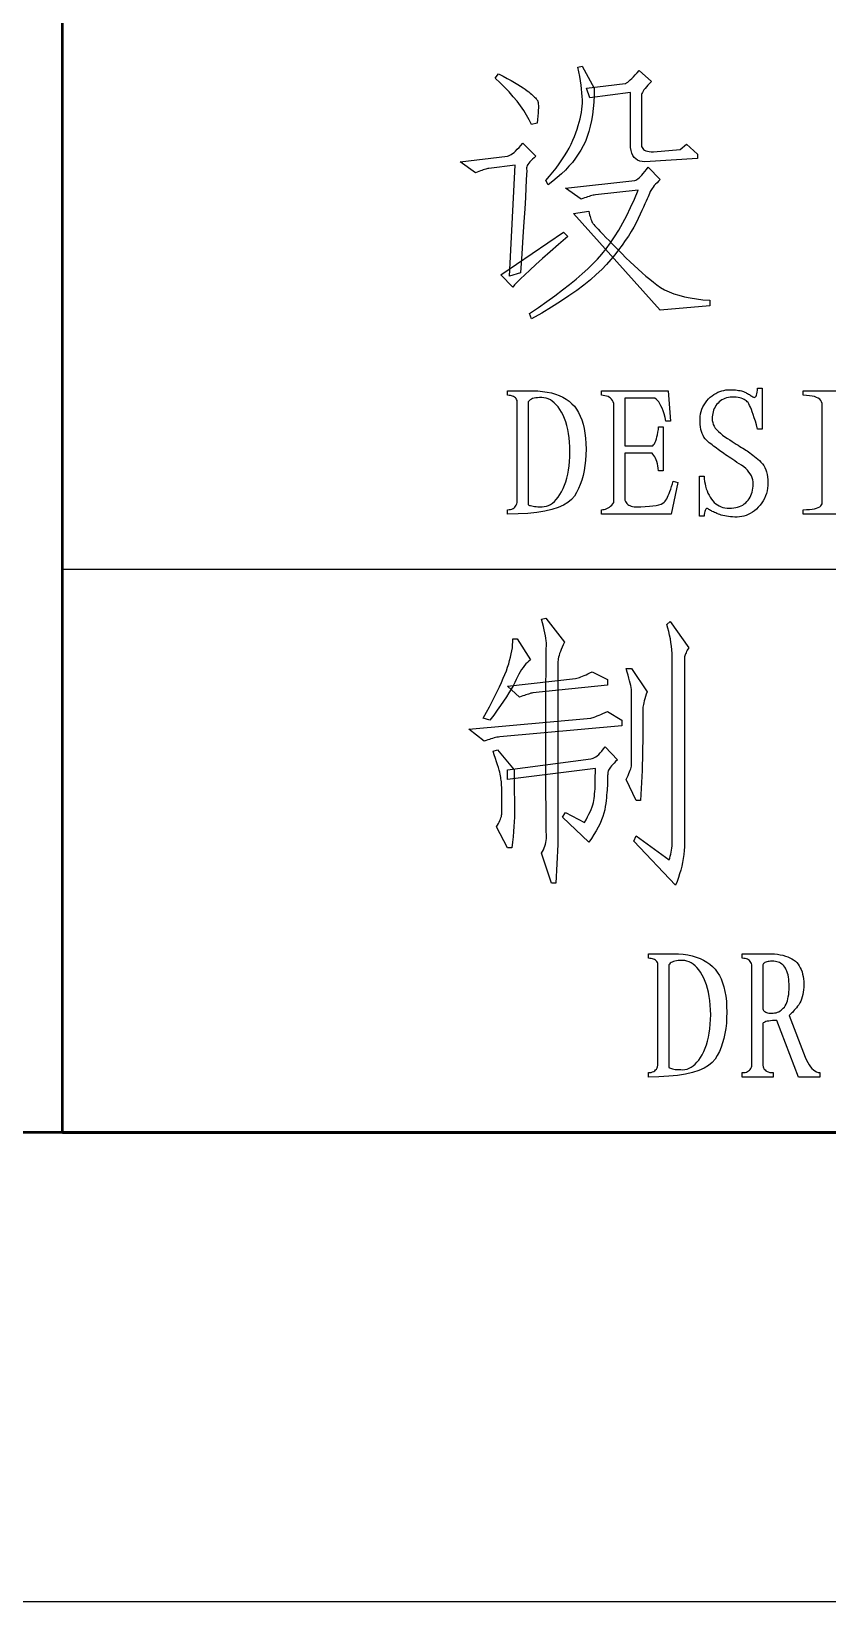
# Model space of a CAD drawing. Extents: x 0 to 420, y 0 to 297.
# Drawn here: x 234.67 to 243.15, y 0 to 16.74 of the extents above; entities that cross this region are included whole.
import ezdxf

# ---------------------------------------------------------------- set-up
doc = ezdxf.new("R2010")
doc.units = 0

msp = doc.modelspace()

# ---------------------------------------------------------------- linework, layer by layer
at = {"color": 7, "lineweight": 50}
for p, q in [((235, 5), (235, 47)), ((415, 5), (25, 5)), ((235, 5), (415, 5)), ((235, 5), (415, 5)), ((235, 5), (415, 5)), ((235, 5), (415, 5)), ((235, 5), (415, 5)), ((235, 5), (415, 5)), ((235, 5), (415, 5))]:
    msp.add_line(p, q, dxfattribs=at)
at = {"color": 7, "lineweight": 25}
for p, q in [((303, 11), (235, 11)), ((0, 0), (420, 0))]:
    msp.add_line(p, q, dxfattribs=at)
for points in [[(239.97, 16.091), (239.984, 16.078), (239.998, 16.066), (240.01, 16.055), (240.021, 16.045), (240.031, 16.035), (240.04, 16.026), (240.048, 16.018), (240.054, 16.01), (240.059, 16.003), (240.064, 15.997), (240.067, 15.989), (240.069, 15.978), (240.07, 15.963), (240.071, 15.944), (240.071, 15.922), (240.07, 15.896), (240.068, 15.867), (240.065, 15.834), (240.062, 15.797), (240.058, 15.757), (239.999, 15.745), (239.974, 15.794), (239.946, 15.843), (239.915, 15.893), (239.881, 15.942), (239.844, 15.991), (239.804, 16.04), (239.76, 16.09), (239.714, 16.139), (239.665, 16.188), (239.612, 16.237), (239.647, 16.284), (239.695, 16.259), (239.739, 16.235), (239.78, 16.213), (239.817, 16.191), (239.851, 16.171), (239.882, 16.153), (239.909, 16.135), (239.932, 16.119), (239.953, 16.104)], [(240.55, 15.517), (240.525, 15.471), (240.497, 15.427), (240.467, 15.383), (240.434, 15.34), (240.397, 15.298), (240.359, 15.257), (240.317, 15.217), (240.272, 15.177), (240.225, 15.138), (240.175, 15.101), (240.151, 15.147), (240.19, 15.192), (240.227, 15.236), (240.261, 15.279), (240.293, 15.323), (240.323, 15.366), (240.35, 15.408), (240.376, 15.45), (240.399, 15.492), (240.42, 15.534), (240.439, 15.575), (240.455, 15.616), (240.471, 15.655), (240.484, 15.694), (240.497, 15.732), (240.507, 15.768), (240.517, 15.804), (240.524, 15.839), (240.53, 15.873), (240.535, 15.906), (240.538, 15.938), (240.54, 15.971), (240.54, 16.006), (240.539, 16.042), (240.536, 16.081), (240.532, 16.122), (240.527, 16.164), (240.52, 16.209), (240.512, 16.255), (240.502, 16.304), (240.491, 16.354), (240.538, 16.366), (240.667, 16.132), (240.666, 16.056), (240.662, 15.983), (240.656, 15.914), (240.648, 15.848), (240.638, 15.785), (240.625, 15.725), (240.61, 15.668), (240.592, 15.614), (240.572, 15.564)], [(241.769, 15.429), (241.769, 15.382), (241.206, 15.347), (241.177, 15.348), (241.151, 15.354), (241.128, 15.363), (241.109, 15.377), (241.092, 15.393), (241.078, 15.414), (241.067, 15.438), (241.06, 15.467), (241.055, 15.498), (241.054, 15.534), (241.054, 16.085), (240.62, 16.026), (240.585, 16.132), (240.995, 16.179), (241.003, 16.182), (241.012, 16.188), (241.024, 16.196), (241.036, 16.207), (241.051, 16.22), (241.067, 16.235), (241.085, 16.252), (241.104, 16.272), (241.125, 16.295), (241.147, 16.319), (241.276, 16.202), (241.256, 16.182), (241.238, 16.162), (241.223, 16.145), (241.209, 16.128), (241.197, 16.113), (241.188, 16.099), (241.18, 16.086), (241.175, 16.075), (241.172, 16.064), (241.171, 16.056), (241.171, 16.043), (241.171, 16.021), (241.171, 15.99), (241.171, 15.951), (241.171, 15.902), (241.171, 15.844), (241.171, 15.777), (241.171, 15.701), (241.171, 15.616), (241.171, 15.522), (241.172, 15.509), (241.176, 15.497), (241.183, 15.487), (241.192, 15.477), (241.203, 15.47), (241.217, 15.463), (241.234, 15.458), (241.253, 15.455), (241.275, 15.453), (241.3, 15.452), (241.581, 15.476), (241.651, 15.534)], [(239.237, 15.347), (239.741, 15.405), (239.753, 15.409), (239.767, 15.415), (239.781, 15.423), (239.796, 15.433), (239.812, 15.446), (239.828, 15.461), (239.846, 15.479), (239.865, 15.499), (239.885, 15.521), (239.905, 15.546), (240.046, 15.405), (240.026, 15.389), (240.008, 15.374), (239.993, 15.359), (239.979, 15.344), (239.968, 15.33), (239.959, 15.317), (239.953, 15.305), (239.948, 15.293), (239.946, 15.281), (239.946, 15.27), (239.947, 15.25), (239.946, 15.209), (239.943, 15.149), (239.939, 15.068), (239.933, 14.967), (239.926, 14.846), (239.917, 14.706), (239.907, 14.545), (239.895, 14.364), (239.882, 14.163), (239.765, 14.128), (239.823, 15.311), (239.542, 15.276), (239.532, 15.274), (239.521, 15.271), (239.51, 15.267), (239.497, 15.263), (239.483, 15.259), (239.469, 15.254), (239.453, 15.248), (239.437, 15.243), (239.42, 15.236), (239.401, 15.229)], [(241.136, 15.042), (240.679, 14.995), (240.667, 14.992), (240.654, 14.989), (240.64, 14.986), (240.626, 14.982), (240.611, 14.977), (240.596, 14.973), (240.579, 14.967), (240.562, 14.961), (240.545, 14.955), (240.526, 14.948), (240.362, 15.065), (241.101, 15.147), (241.11, 15.151), (241.121, 15.157), (241.133, 15.165), (241.146, 15.176), (241.159, 15.188), (241.174, 15.204), (241.189, 15.221), (241.206, 15.241), (241.223, 15.263), (241.241, 15.288), (241.37, 15.159), (241.352, 15.141), (241.336, 15.123), (241.321, 15.107), (241.307, 15.092), (241.295, 15.077), (241.285, 15.063), (241.276, 15.051), (241.269, 15.039), (241.263, 15.028), (241.259, 15.018), (241.254, 15.007), (241.248, 14.992), (241.24, 14.974), (241.231, 14.952), (241.219, 14.926), (241.206, 14.897), (241.191, 14.864), (241.174, 14.827), (241.156, 14.787), (241.136, 14.743), (241.113, 14.697), (241.088, 14.65), (241.061, 14.603), (241.031, 14.555), (240.998, 14.506), (240.963, 14.456), (240.925, 14.406), (240.885, 14.355), (240.842, 14.303), (240.796, 14.251), (240.746, 14.198), (240.689, 14.143), (240.626, 14.088), (240.556, 14.032), (240.48, 13.974), (240.397, 13.916), (240.307, 13.856), (240.211, 13.795), (240.108, 13.734), (239.999, 13.671), (239.976, 13.729), (240.071, 13.794), (240.162, 13.858), (240.248, 13.919), (240.328, 13.98), (240.403, 14.038), (240.473, 14.096), (240.538, 14.151), (240.598, 14.206), (240.653, 14.258), (240.702, 14.309), (240.749, 14.362), (240.795, 14.419), (240.84, 14.481), (240.884, 14.548), (240.928, 14.619), (240.971, 14.694), (241.013, 14.774), (241.055, 14.859), (241.096, 14.948)], [(241.335, 14.034), (241.374, 14.007), (241.417, 13.983), (241.464, 13.96), (241.515, 13.94), (241.569, 13.923), (241.627, 13.908), (241.689, 13.895), (241.755, 13.884), (241.824, 13.876), (241.897, 13.87), (241.897, 13.811), (241.37, 13.765), (240.444, 14.796), (240.608, 14.819), (240.613, 14.799), (240.618, 14.78), (240.622, 14.763), (240.627, 14.747), (240.632, 14.733), (240.637, 14.72), (240.641, 14.709), (240.646, 14.699), (240.651, 14.691), (240.655, 14.684), (240.662, 14.677), (240.673, 14.664), (240.688, 14.648), (240.708, 14.627), (240.731, 14.602), (240.759, 14.573), (240.791, 14.54), (240.828, 14.503), (240.868, 14.461), (240.913, 14.415), (240.96, 14.368), (241.005, 14.323), (241.05, 14.28), (241.093, 14.239), (241.136, 14.2), (241.177, 14.163), (241.218, 14.127), (241.258, 14.094), (241.297, 14.063)], [(240.339, 14.597), (240.386, 14.55), (240.287, 14.464), (240.197, 14.386), (240.116, 14.314), (240.045, 14.25), (239.981, 14.192), (239.927, 14.142), (239.882, 14.099), (239.846, 14.062), (239.818, 14.033), (239.8, 14.011), (239.671, 14.14)], [(239.744, 11.638), (239.76, 11.639), (239.775, 11.641), (239.789, 11.645), (239.801, 11.651), (239.812, 11.658), (239.821, 11.666), (239.829, 11.676), (239.836, 11.688), (239.841, 11.701), (239.845, 11.716), (239.845, 12.802), (239.84, 12.813), (239.834, 12.822), (239.826, 12.83), (239.818, 12.837), (239.808, 12.843), (239.797, 12.848), (239.786, 12.852), (239.773, 12.855), (239.759, 12.856), (239.744, 12.857), (239.744, 12.904), (240.064, 12.904), (240.116, 12.899), (240.165, 12.892), (240.211, 12.882), (240.254, 12.87), (240.294, 12.855), (240.332, 12.837), (240.367, 12.817), (240.399, 12.794), (240.428, 12.768), (240.455, 12.74), (240.478, 12.708), (240.5, 12.674), (240.518, 12.636), (240.535, 12.595), (240.548, 12.551), (240.56, 12.504), (240.568, 12.453), (240.575, 12.4), (240.578, 12.343), (240.58, 12.283), (240.578, 12.222), (240.575, 12.164), (240.568, 12.108), (240.56, 12.054), (240.548, 12.003), (240.535, 11.954), (240.518, 11.908), (240.5, 11.864), (240.478, 11.822), (240.455, 11.783), (240.425, 11.746), (240.386, 11.714), (240.338, 11.685), (240.281, 11.66), (240.214, 11.639), (240.139, 11.622), (240.054, 11.608), (239.96, 11.599), (239.856, 11.593), (239.744, 11.591)], [(241.431, 12.583), (241.421, 12.622), (241.411, 12.658), (241.401, 12.69), (241.39, 12.72), (241.378, 12.745), (241.366, 12.768), (241.354, 12.787), (241.341, 12.803), (241.328, 12.816), (241.314, 12.826), (240.994, 12.826), (240.994, 12.318), (241.032, 12.318), (241.068, 12.318), (241.102, 12.318), (241.135, 12.318), (241.165, 12.318), (241.194, 12.318), (241.221, 12.318), (241.246, 12.318), (241.269, 12.318), (241.29, 12.318), (241.3, 12.328), (241.308, 12.341), (241.316, 12.356), (241.323, 12.373), (241.33, 12.392), (241.335, 12.413), (241.341, 12.437), (241.345, 12.463), (241.35, 12.491), (241.353, 12.521), (241.4, 12.521), (241.4, 12.052), (241.353, 12.052), (241.349, 12.079), (241.345, 12.105), (241.34, 12.128), (241.334, 12.15), (241.328, 12.169), (241.32, 12.187), (241.312, 12.203), (241.303, 12.217), (241.293, 12.229), (241.283, 12.24), (241.246, 12.24), (241.211, 12.24), (241.178, 12.24), (241.146, 12.24), (241.117, 12.24), (241.089, 12.24), (241.062, 12.24), (241.038, 12.24), (241.015, 12.24), (240.994, 12.24), (240.994, 11.74), (240.999, 11.726), (241.006, 11.714), (241.014, 11.704), (241.024, 11.695), (241.035, 11.687), (241.047, 11.681), (241.061, 11.676), (241.076, 11.672), (241.093, 11.67), (241.111, 11.669), (241.163, 11.67), (241.211, 11.672), (241.254, 11.675), (241.292, 11.679), (241.326, 11.684), (241.355, 11.69), (241.379, 11.698), (241.398, 11.707), (241.413, 11.717), (241.423, 11.728), (241.431, 11.741), (241.439, 11.755), (241.447, 11.772), (241.456, 11.79), (241.464, 11.811), (241.473, 11.833), (241.482, 11.858), (241.491, 11.884), (241.5, 11.912), (241.509, 11.943), (241.556, 11.927), (241.486, 11.591), (240.744, 11.591), (240.744, 11.638), (240.759, 11.639), (240.774, 11.641), (240.788, 11.645), (240.802, 11.651), (240.816, 11.658), (240.829, 11.666), (240.841, 11.676), (240.854, 11.688), (240.865, 11.701), (240.876, 11.716), (240.876, 12.771), (240.869, 12.787), (240.861, 12.802), (240.851, 12.815), (240.84, 12.826), (240.828, 12.835), (240.814, 12.843), (240.798, 12.849), (240.781, 12.853), (240.763, 12.856), (240.744, 12.857), (240.744, 12.904), (241.455, 12.904), (241.478, 12.583)], [(242.415, 11.665), (242.395, 11.645), (242.374, 11.627), (242.352, 11.612), (242.33, 11.598), (242.308, 11.586), (242.285, 11.577), (242.262, 11.569), (242.238, 11.564), (242.214, 11.561), (242.189, 11.56), (242.164, 11.56), (242.141, 11.561), (242.118, 11.563), (242.097, 11.565), (242.077, 11.568), (242.057, 11.571), (242.039, 11.575), (242.021, 11.58), (242.005, 11.585), (241.99, 11.591), (241.975, 11.597), (241.962, 11.603), (241.949, 11.609), (241.937, 11.615), (241.925, 11.62), (241.915, 11.626), (241.905, 11.631), (241.896, 11.636), (241.888, 11.641), (241.88, 11.646), (241.874, 11.649), (241.867, 11.65), (241.862, 11.649), (241.857, 11.645), (241.852, 11.638), (241.848, 11.629), (241.844, 11.617), (241.842, 11.603), (241.839, 11.587), (241.837, 11.568), (241.79, 11.568), (241.79, 11.997), (241.837, 11.997), (241.84, 11.968), (241.843, 11.94), (241.848, 11.913), (241.854, 11.887), (241.861, 11.862), (241.869, 11.838), (241.879, 11.815), (241.89, 11.792), (241.902, 11.771), (241.915, 11.751), (241.93, 11.733), (241.946, 11.716), (241.962, 11.702), (241.98, 11.689), (241.998, 11.678), (242.018, 11.669), (242.039, 11.662), (242.06, 11.658), (242.083, 11.655), (242.107, 11.654), (242.131, 11.654), (242.153, 11.657), (242.175, 11.66), (242.195, 11.665), (242.214, 11.671), (242.232, 11.679), (242.25, 11.688), (242.266, 11.699), (242.281, 11.711), (242.294, 11.724), (242.307, 11.739), (242.318, 11.754), (242.328, 11.77), (242.337, 11.788), (242.344, 11.806), (242.35, 11.825), (242.355, 11.845), (242.358, 11.867), (242.36, 11.889), (242.361, 11.912), (242.36, 11.935), (242.356, 11.957), (242.35, 11.979), (242.341, 12), (242.33, 12.02), (242.316, 12.039), (242.3, 12.058), (242.281, 12.077), (242.26, 12.094), (242.236, 12.111), (242.211, 12.127), (242.188, 12.142), (242.165, 12.157), (242.143, 12.172), (242.122, 12.186), (242.103, 12.199), (242.084, 12.212), (242.066, 12.224), (242.049, 12.236), (242.033, 12.247), (242.017, 12.258), (242.001, 12.27), (241.986, 12.281), (241.97, 12.292), (241.955, 12.304), (241.939, 12.316), (241.923, 12.328), (241.908, 12.34), (241.892, 12.352), (241.876, 12.365), (241.862, 12.378), (241.848, 12.393), (241.836, 12.41), (241.826, 12.428), (241.817, 12.449), (241.809, 12.471), (241.803, 12.494), (241.799, 12.52), (241.796, 12.547), (241.794, 12.576), (241.795, 12.605), (241.797, 12.633), (241.801, 12.66), (241.807, 12.686), (241.815, 12.71), (241.825, 12.734), (241.837, 12.757), (241.851, 12.778), (241.866, 12.798), (241.884, 12.818), (241.903, 12.836), (241.922, 12.852), (241.942, 12.866), (241.962, 12.878), (241.983, 12.889), (242.004, 12.898), (242.025, 12.905), (242.047, 12.91), (242.069, 12.914), (242.091, 12.915), (242.113, 12.916), (242.134, 12.916), (242.154, 12.915), (242.172, 12.914), (242.19, 12.912), (242.206, 12.91), (242.221, 12.907), (242.235, 12.904), (242.248, 12.9), (242.259, 12.896), (242.27, 12.891), (242.281, 12.886), (242.291, 12.881), (242.301, 12.876), (242.311, 12.87), (242.321, 12.865), (242.33, 12.859), (242.339, 12.853), (242.348, 12.847), (242.357, 12.841), (242.365, 12.837), (242.373, 12.835), (242.379, 12.837), (242.386, 12.841), (242.391, 12.849), (242.396, 12.86), (242.4, 12.874), (242.403, 12.891), (242.406, 12.912), (242.408, 12.935), (242.455, 12.935), (242.455, 12.497), (242.408, 12.497), (242.395, 12.541), (242.384, 12.581), (242.372, 12.618), (242.361, 12.651), (242.351, 12.681), (242.341, 12.707), (242.332, 12.73), (242.323, 12.75), (242.314, 12.766), (242.306, 12.779), (242.298, 12.789), (242.288, 12.799), (242.276, 12.807), (242.264, 12.814), (242.249, 12.821), (242.234, 12.826), (242.217, 12.83), (242.199, 12.834), (242.179, 12.836), (242.158, 12.837), (242.136, 12.837), (242.116, 12.836), (242.096, 12.833), (242.078, 12.829), (242.06, 12.824), (242.043, 12.817), (242.027, 12.808), (242.013, 12.799), (241.999, 12.787), (241.986, 12.775), (241.974, 12.761), (241.963, 12.747), (241.954, 12.732), (241.946, 12.716), (241.939, 12.7), (241.933, 12.682), (241.929, 12.665), (241.926, 12.646), (241.924, 12.627), (241.923, 12.607), (241.925, 12.587), (241.929, 12.567), (241.936, 12.547), (241.945, 12.527), (241.957, 12.508), (241.972, 12.489), (241.99, 12.47), (242.011, 12.452), (242.034, 12.433), (242.06, 12.415), (242.087, 12.398), (242.112, 12.381), (242.136, 12.366), (242.159, 12.351), (242.18, 12.337), (242.2, 12.324), (242.219, 12.313), (242.236, 12.302), (242.252, 12.292), (242.267, 12.283), (242.281, 12.274), (242.296, 12.264), (242.311, 12.254), (242.326, 12.243), (242.342, 12.231), (242.358, 12.218), (242.375, 12.205), (242.392, 12.191), (242.409, 12.177), (242.427, 12.162), (242.444, 12.145), (242.46, 12.127), (242.473, 12.108), (242.485, 12.087), (242.495, 12.064), (242.503, 12.04), (242.509, 12.014), (242.513, 11.987), (242.516, 11.958), (242.517, 11.927), (242.516, 11.896), (242.513, 11.867), (242.508, 11.838), (242.501, 11.81), (242.492, 11.784), (242.48, 11.758), (242.467, 11.733), (242.452, 11.71), (242.435, 11.687)], [(239.962, 11.693), (239.969, 11.688), (239.978, 11.684), (239.989, 11.681), (240.001, 11.678), (240.015, 11.675), (240.031, 11.673), (240.048, 11.671), (240.067, 11.67), (240.088, 11.67), (240.111, 11.669), (240.134, 11.671), (240.157, 11.676), (240.179, 11.684), (240.2, 11.695), (240.221, 11.709), (240.242, 11.727), (240.261, 11.748), (240.281, 11.772), (240.3, 11.799), (240.318, 11.829), (240.335, 11.863), (240.35, 11.898), (240.364, 11.935), (240.375, 11.974), (240.385, 12.016), (240.393, 12.06), (240.4, 12.105), (240.404, 12.153), (240.407, 12.203), (240.408, 12.255), (240.407, 12.307), (240.404, 12.357), (240.4, 12.405), (240.393, 12.45), (240.385, 12.494), (240.375, 12.535), (240.364, 12.574), (240.35, 12.61), (240.335, 12.645), (240.318, 12.677), (240.3, 12.707), (240.281, 12.733), (240.261, 12.757), (240.241, 12.777), (240.22, 12.794), (240.199, 12.808), (240.177, 12.819), (240.154, 12.827), (240.131, 12.832), (240.107, 12.833), (240.084, 12.833), (240.062, 12.832), (240.043, 12.829), (240.026, 12.826), (240.01, 12.822), (239.997, 12.817), (239.985, 12.81), (239.976, 12.803), (239.968, 12.795), (239.962, 12.787)], [(240.157, 8.175), (240.156, 8.204), (240.155, 8.249), (240.154, 8.311), (240.154, 8.388), (240.153, 8.482), (240.152, 8.592), (240.152, 8.719), (240.152, 8.861), (240.151, 9.02), (240.151, 9.194), (240.151, 9.369), (240.152, 9.526), (240.152, 9.667), (240.152, 9.791), (240.153, 9.899), (240.154, 9.989), (240.154, 10.063), (240.155, 10.121), (240.156, 10.161), (240.157, 10.184), (240.158, 10.201), (240.157, 10.22), (240.155, 10.242), (240.152, 10.267), (240.147, 10.294), (240.141, 10.324), (240.134, 10.357), (240.125, 10.393), (240.116, 10.431), (240.105, 10.472), (240.151, 10.483), (240.351, 10.226), (240.337, 10.198), (240.325, 10.172), (240.315, 10.148), (240.306, 10.125), (240.298, 10.104), (240.292, 10.084), (240.287, 10.066), (240.283, 10.049), (240.281, 10.034), (240.28, 10.02), (240.28, 9.989), (240.28, 9.922), (240.28, 9.818), (240.28, 9.677), (240.28, 9.5), (240.28, 9.287), (240.28, 9.037), (240.28, 8.751), (240.28, 8.428), (240.28, 8.069), (240.257, 7.659), (240.21, 7.659), (240.105, 7.976), (240.116, 7.994), (240.125, 8.013), (240.134, 8.033), (240.141, 8.052), (240.147, 8.072), (240.152, 8.092), (240.155, 8.112), (240.157, 8.133), (240.158, 8.154)], [(241.628, 8.046), (241.625, 8.004), (241.62, 7.962), (241.615, 7.92), (241.607, 7.879), (241.599, 7.838), (241.589, 7.797), (241.577, 7.756), (241.564, 7.716), (241.55, 7.676), (241.534, 7.636), (241.089, 8.104), (241.112, 8.163), (241.464, 7.905), (241.471, 7.924), (241.477, 7.944), (241.482, 7.965), (241.486, 7.986), (241.49, 8.008), (241.493, 8.03), (241.496, 8.054), (241.498, 8.078), (241.499, 8.102), (241.499, 8.128), (241.499, 10.026), (241.498, 10.066), (241.497, 10.106), (241.494, 10.145), (241.49, 10.184), (241.484, 10.223), (241.478, 10.261), (241.47, 10.299), (241.462, 10.338), (241.452, 10.375), (241.44, 10.413), (241.476, 10.448), (241.675, 10.167), (241.666, 10.153), (241.658, 10.14), (241.651, 10.127), (241.645, 10.114), (241.64, 10.102), (241.635, 10.091), (241.632, 10.08), (241.63, 10.069), (241.628, 10.059), (241.628, 10.05), (241.628, 10.021), (241.628, 9.955), (241.628, 9.85), (241.628, 9.707), (241.628, 9.525), (241.628, 9.306), (241.628, 9.048), (241.628, 8.752), (241.628, 8.418)], [(239.554, 9.393), (239.483, 9.417), (239.518, 9.479), (239.55, 9.538), (239.579, 9.595), (239.607, 9.649), (239.633, 9.701), (239.656, 9.75), (239.678, 9.797), (239.697, 9.841), (239.714, 9.882), (239.73, 9.921), (239.743, 9.958), (239.755, 9.994), (239.765, 10.03), (239.775, 10.065), (239.782, 10.1), (239.789, 10.133), (239.794, 10.166), (239.797, 10.198), (239.799, 10.23), (239.8, 10.261), (239.847, 10.261), (239.987, 10.038), (239.971, 10.025), (239.955, 10.011), (239.939, 9.994), (239.924, 9.976), (239.908, 9.956), (239.893, 9.934), (239.878, 9.91), (239.864, 9.884), (239.849, 9.857), (239.835, 9.827), (239.82, 9.795), (239.801, 9.761), (239.78, 9.724), (239.756, 9.685), (239.73, 9.642), (239.7, 9.598), (239.668, 9.551), (239.632, 9.501), (239.595, 9.448)], [(240.808, 9.768), (240.011, 9.686), (240.001, 9.684), (239.99, 9.681), (239.978, 9.677), (239.966, 9.673), (239.952, 9.669), (239.938, 9.664), (239.922, 9.659), (239.906, 9.653), (239.888, 9.646), (239.87, 9.64), (239.741, 9.757), (240.468, 9.839), (240.48, 9.842), (240.494, 9.845), (240.508, 9.85), (240.524, 9.856), (240.541, 9.862), (240.559, 9.87), (240.579, 9.878), (240.599, 9.888), (240.621, 9.898), (240.644, 9.909), (240.808, 9.827)], [(241.23, 9.698), (241.221, 9.671), (241.213, 9.646), (241.206, 9.622), (241.2, 9.601), (241.194, 9.581), (241.19, 9.563), (241.187, 9.547), (241.185, 9.533), (241.183, 9.521), (241.183, 9.511), (241.183, 9.499), (241.183, 9.482), (241.183, 9.46), (241.183, 9.433), (241.183, 9.401), (241.183, 9.364), (241.183, 9.322), (241.183, 9.274), (241.183, 9.222), (241.183, 9.165), (241.182, 9.105), (241.182, 9.044), (241.181, 8.983), (241.179, 8.921), (241.177, 8.859), (241.174, 8.796), (241.171, 8.732), (241.168, 8.668), (241.164, 8.603), (241.159, 8.538), (241.112, 8.538), (241.007, 8.761), (241.018, 8.783), (241.028, 8.805), (241.037, 8.825), (241.044, 8.843), (241.051, 8.86), (241.056, 8.876), (241.06, 8.89), (241.063, 8.903), (241.065, 8.915), (241.065, 8.925), (241.065, 8.937), (241.065, 8.955), (241.065, 8.978), (241.065, 9.007), (241.065, 9.042), (241.065, 9.082), (241.065, 9.128), (241.065, 9.18), (241.065, 9.237), (241.065, 9.3), (241.065, 9.363), (241.065, 9.42), (241.065, 9.473), (241.065, 9.52), (241.065, 9.562), (241.065, 9.599), (241.065, 9.63), (241.065, 9.656), (241.065, 9.677), (241.065, 9.692), (241.065, 9.706), (241.063, 9.723), (241.06, 9.742), (241.056, 9.764), (241.051, 9.788), (241.044, 9.814), (241.037, 9.843), (241.028, 9.874), (241.018, 9.908), (241.007, 9.944), (241.065, 9.944)], [(240.96, 9.393), (240.96, 9.335), (239.659, 9.218), (239.645, 9.215), (239.63, 9.212), (239.615, 9.209), (239.599, 9.205), (239.583, 9.2), (239.566, 9.195), (239.549, 9.19), (239.532, 9.184), (239.514, 9.178), (239.495, 9.171), (239.331, 9.3), (240.632, 9.417), (240.642, 9.42), (240.654, 9.423), (240.667, 9.428), (240.682, 9.434), (240.699, 9.44), (240.718, 9.448), (240.738, 9.456), (240.759, 9.466), (240.783, 9.476), (240.808, 9.487)], [(239.624, 8.257), (239.635, 8.275), (239.645, 8.293), (239.654, 8.309), (239.662, 8.325), (239.668, 8.34), (239.673, 8.354), (239.677, 8.368), (239.68, 8.381), (239.682, 8.392), (239.683, 8.403), (239.683, 8.415), (239.683, 8.427), (239.683, 8.442), (239.683, 8.458), (239.683, 8.475), (239.683, 8.494), (239.683, 8.514), (239.683, 8.536), (239.683, 8.56), (239.683, 8.585), (239.683, 8.61), (239.682, 8.634), (239.682, 8.657), (239.681, 8.679), (239.68, 8.699), (239.678, 8.718), (239.677, 8.737), (239.675, 8.754), (239.673, 8.769), (239.671, 8.784), (239.668, 8.8), (239.664, 8.818), (239.659, 8.839), (239.652, 8.863), (239.645, 8.89), (239.636, 8.919), (239.626, 8.951), (239.615, 8.987), (239.602, 9.025), (239.589, 9.065), (239.636, 9.077), (239.812, 8.866), (239.812, 8.837), (239.812, 8.808), (239.812, 8.777), (239.812, 8.745), (239.813, 8.712), (239.814, 8.678), (239.814, 8.643), (239.815, 8.607), (239.816, 8.57), (239.817, 8.532), (239.818, 8.492), (239.818, 8.45), (239.817, 8.406), (239.816, 8.36), (239.813, 8.311), (239.81, 8.26), (239.806, 8.207), (239.801, 8.152), (239.795, 8.094), (239.788, 8.034), (239.741, 8.034)], [(240.784, 8.474), (240.778, 8.439), (240.77, 8.404), (240.759, 8.368), (240.745, 8.331), (240.729, 8.293), (240.71, 8.255), (240.688, 8.216), (240.664, 8.175), (240.638, 8.134), (240.608, 8.093), (240.327, 8.362), (240.362, 8.409), (240.562, 8.304), (240.579, 8.334), (240.596, 8.363), (240.61, 8.391), (240.623, 8.418), (240.635, 8.444), (240.645, 8.47), (240.653, 8.494), (240.659, 8.517), (240.664, 8.54), (240.667, 8.561), (240.669, 8.584), (240.671, 8.608), (240.673, 8.634), (240.675, 8.663), (240.676, 8.693), (240.677, 8.726), (240.678, 8.761), (240.678, 8.798), (240.679, 8.837), (240.679, 8.878), (239.741, 8.761), (239.741, 8.866), (240.632, 8.983), (240.644, 8.985), (240.657, 8.988), (240.67, 8.995), (240.684, 9.004), (240.699, 9.016), (240.715, 9.03), (240.731, 9.046), (240.748, 9.066), (240.766, 9.088), (240.784, 9.112), (240.913, 8.972), (240.895, 8.953), (240.879, 8.937), (240.865, 8.921), (240.852, 8.907), (240.841, 8.894), (240.832, 8.882), (240.825, 8.872), (240.819, 8.863), (240.816, 8.855), (240.814, 8.849), (240.812, 8.842), (240.811, 8.834), (240.811, 8.826), (240.81, 8.816), (240.809, 8.805), (240.809, 8.792), (240.808, 8.779), (240.808, 8.764), (240.808, 8.748), (240.808, 8.731), (240.807, 8.713), (240.807, 8.693), (240.806, 8.671), (240.804, 8.648), (240.802, 8.623), (240.799, 8.596), (240.796, 8.568), (240.793, 8.538), (240.789, 8.507)], [(241.244, 5.638), (241.26, 5.639), (241.275, 5.641), (241.289, 5.645), (241.301, 5.651), (241.312, 5.658), (241.321, 5.666), (241.329, 5.676), (241.336, 5.688), (241.341, 5.701), (241.345, 5.716), (241.345, 6.802), (241.34, 6.813), (241.334, 6.822), (241.326, 6.83), (241.318, 6.837), (241.308, 6.843), (241.297, 6.848), (241.286, 6.852), (241.273, 6.855), (241.259, 6.856), (241.244, 6.857), (241.244, 6.904), (241.564, 6.904), (241.616, 6.899), (241.665, 6.892), (241.711, 6.882), (241.754, 6.87), (241.794, 6.855), (241.832, 6.837), (241.867, 6.817), (241.899, 6.794), (241.928, 6.768), (241.955, 6.74), (241.978, 6.708), (242, 6.674), (242.018, 6.636), (242.035, 6.595), (242.048, 6.551), (242.06, 6.504), (242.068, 6.453), (242.075, 6.4), (242.078, 6.343), (242.08, 6.283), (242.078, 6.222), (242.075, 6.164), (242.068, 6.108), (242.06, 6.054), (242.048, 6.003), (242.035, 5.954), (242.018, 5.908), (242, 5.864), (241.978, 5.822), (241.955, 5.783), (241.925, 5.746), (241.886, 5.714), (241.838, 5.685), (241.781, 5.66), (241.714, 5.639), (241.639, 5.622), (241.554, 5.608), (241.46, 5.599), (241.356, 5.593), (241.244, 5.591)], [(242.462, 6.162), (242.462, 5.716), (242.466, 5.701), (242.472, 5.688), (242.479, 5.676), (242.487, 5.666), (242.497, 5.658), (242.509, 5.651), (242.522, 5.645), (242.537, 5.641), (242.554, 5.639), (242.572, 5.638), (242.572, 5.591), (242.244, 5.591), (242.244, 5.638), (242.26, 5.639), (242.275, 5.641), (242.289, 5.644), (242.301, 5.649), (242.312, 5.656), (242.321, 5.663), (242.329, 5.673), (242.336, 5.683), (242.341, 5.695), (242.345, 5.708), (242.345, 6.787), (242.341, 6.8), (242.336, 6.812), (242.329, 6.822), (242.321, 6.832), (242.312, 6.839), (242.301, 6.846), (242.289, 6.85), (242.275, 6.854), (242.26, 6.856), (242.244, 6.857), (242.244, 6.904), (242.587, 6.904), (242.619, 6.9), (242.649, 6.895), (242.678, 6.889), (242.704, 6.881), (242.729, 6.872), (242.752, 6.862), (242.773, 6.851), (242.792, 6.839), (242.81, 6.825), (242.826, 6.81), (242.84, 6.794), (242.852, 6.776), (242.863, 6.756), (242.873, 6.736), (242.881, 6.713), (242.888, 6.689), (242.893, 6.664), (242.897, 6.637), (242.899, 6.609), (242.9, 6.579), (242.899, 6.55), (242.897, 6.521), (242.894, 6.494), (242.889, 6.469), (242.883, 6.445), (242.876, 6.422), (242.867, 6.401), (242.857, 6.381), (242.846, 6.362), (242.833, 6.345), (242.821, 6.329), (242.809, 6.315), (242.797, 6.302), (242.787, 6.29), (242.778, 6.28), (242.769, 6.271), (242.762, 6.263), (242.755, 6.256), (242.749, 6.251), (242.744, 6.247), (242.915, 5.802), (242.928, 5.772), (242.942, 5.746), (242.956, 5.722), (242.97, 5.701), (242.986, 5.683), (243.002, 5.668), (243.018, 5.656), (243.035, 5.647), (243.053, 5.641), (243.072, 5.638), (243.072, 5.591), (242.845, 5.591), (242.611, 6.193), (242.587, 6.192), (242.565, 6.192), (242.545, 6.19), (242.527, 6.188), (242.511, 6.185), (242.497, 6.182), (242.486, 6.177), (242.476, 6.173), (242.468, 6.167)], [(241.462, 5.693), (241.469, 5.688), (241.478, 5.684), (241.489, 5.681), (241.501, 5.678), (241.515, 5.675), (241.531, 5.673), (241.548, 5.671), (241.567, 5.67), (241.588, 5.67), (241.611, 5.669), (241.634, 5.671), (241.657, 5.676), (241.679, 5.684), (241.7, 5.695), (241.721, 5.709), (241.742, 5.727), (241.761, 5.748), (241.781, 5.772), (241.8, 5.799), (241.818, 5.829), (241.835, 5.863), (241.85, 5.898), (241.864, 5.935), (241.875, 5.974), (241.885, 6.016), (241.893, 6.06), (241.9, 6.105), (241.904, 6.153), (241.907, 6.203), (241.908, 6.255), (241.907, 6.307), (241.904, 6.357), (241.9, 6.405), (241.893, 6.45), (241.885, 6.494), (241.875, 6.535), (241.864, 6.574), (241.85, 6.61), (241.835, 6.645), (241.818, 6.677), (241.8, 6.707), (241.781, 6.733), (241.761, 6.757), (241.741, 6.777), (241.72, 6.794), (241.699, 6.808), (241.677, 6.819), (241.654, 6.827), (241.631, 6.832), (241.607, 6.833), (241.584, 6.833), (241.562, 6.832), (241.543, 6.829), (241.526, 6.826), (241.51, 6.822), (241.497, 6.817), (241.485, 6.81), (241.476, 6.803), (241.468, 6.795), (241.462, 6.787)], [(242.697, 6.763), (242.687, 6.775), (242.676, 6.786), (242.665, 6.795), (242.653, 6.803), (242.64, 6.81), (242.626, 6.816), (242.612, 6.82), (242.597, 6.823), (242.581, 6.825), (242.564, 6.826), (242.547, 6.825), (242.532, 6.824), (242.519, 6.822), (242.506, 6.819), (242.496, 6.816), (242.486, 6.812), (242.478, 6.806), (242.471, 6.801), (242.466, 6.794), (242.462, 6.787), (242.462, 6.318), (242.466, 6.309), (242.471, 6.301), (242.477, 6.294), (242.485, 6.288), (242.494, 6.283), (242.504, 6.278), (242.515, 6.275), (242.527, 6.273), (242.541, 6.271), (242.556, 6.271), (242.573, 6.272), (242.589, 6.274), (242.604, 6.277), (242.619, 6.282), (242.633, 6.287), (242.647, 6.295), (242.659, 6.303), (242.671, 6.313), (242.682, 6.325), (242.693, 6.337), (242.702, 6.351), (242.711, 6.367), (242.719, 6.385), (242.725, 6.404), (242.731, 6.424), (242.735, 6.447), (242.739, 6.47), (242.742, 6.496), (242.743, 6.523), (242.744, 6.552), (242.743, 6.581), (242.742, 6.608), (242.739, 6.633), (242.736, 6.657), (242.732, 6.679), (242.727, 6.699), (242.721, 6.718), (242.714, 6.735), (242.706, 6.75)]]:
    msp.add_lwpolyline(points, close=True, dxfattribs=at)
msp.add_lwpolyline([(243.415, 11.591), (242.892, 11.591), (242.892, 11.638), (242.928, 11.639), (242.96, 11.641), (242.989, 11.644), (243.015, 11.648), (243.037, 11.654), (243.055, 11.661), (243.07, 11.669), (243.082, 11.678), (243.09, 11.689), (243.095, 11.701), (243.095, 12.771), (243.09, 12.787), (243.082, 12.802), (243.07, 12.815), (243.055, 12.826), (243.037, 12.835), (243.015, 12.843), (242.989, 12.849), (242.96, 12.853), (242.928, 12.856), (242.892, 12.857), (242.892, 12.904), (243.415, 12.904)], dxfattribs=at)

doc.saveas('drawing.dxf')
